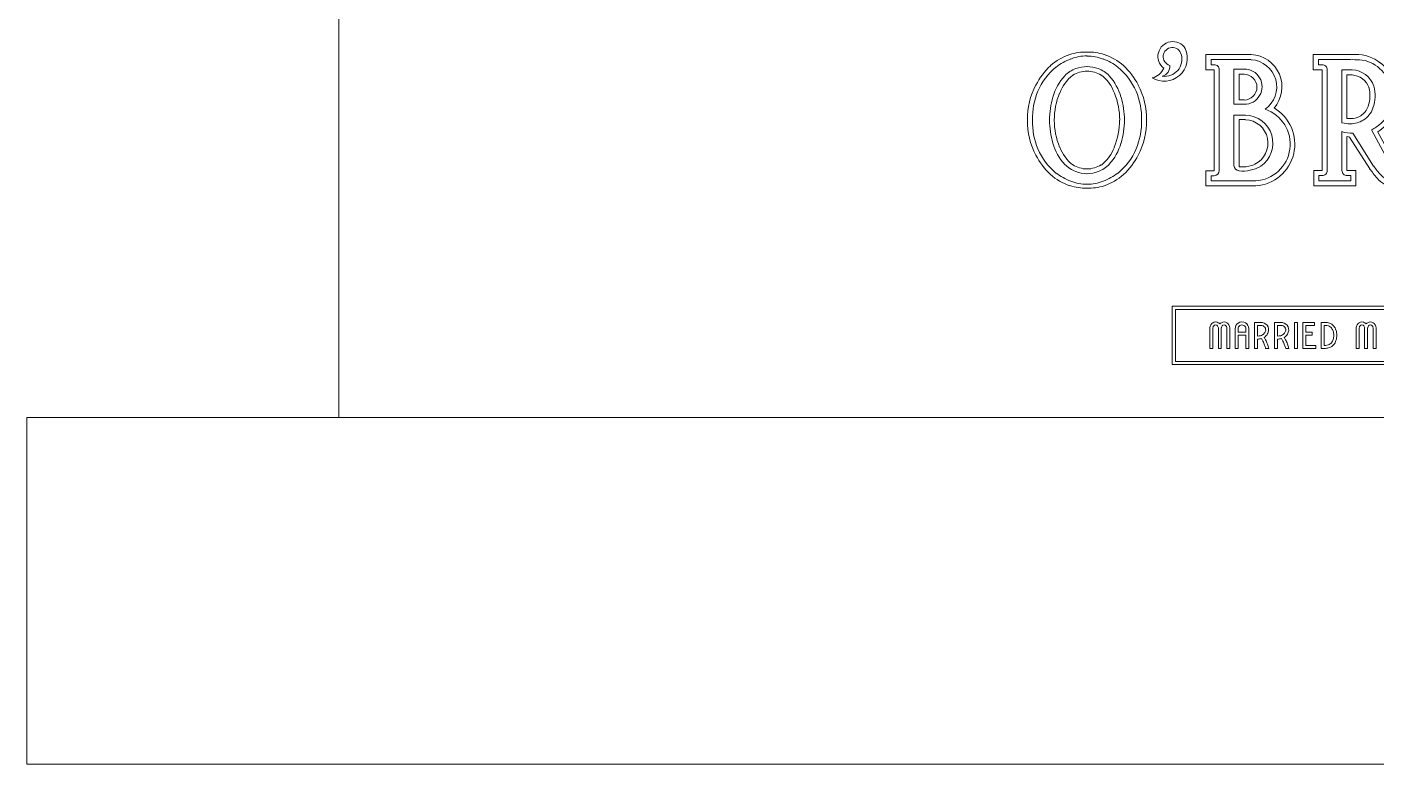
# Model space of a CAD drawing. Header units: inches. Extents: x -39 to 39, y -10 to 72.5.
# Drawn here: x -39 to -0.03, y -10 to 11.28 of the extents above; entities that cross this region are included whole.
import ezdxf

# ---------------------------------------------------------------- set-up
doc = ezdxf.new("R2010")
doc.units = ezdxf.units.IN
doc.header["$MEASUREMENT"] = 0
doc.layers.add('1', color=7, linetype='Continuous')

# ---------------------------------------------------------------- blocks, each defined once
blk = doc.blocks.new('OUTO')
at = {"color": 7, "linetype": 'Continuous', "lineweight": 5}
for centre, radius, start, end in [((0.008, 0.64), 0.469, 108.5444, 131.2681), ((0.006, 0.647), 0.424, 109.2075, 128.0595), ((-0.008, 0.664), 0.441, 88.898, 107.566), ((-0.003, 0.731), 0.342, 89.4313, 112.4128), ((0.008, 0.662), 0.443, 72.4694, 91.0666), ((0.003, 0.73), 0.342, 67.6106, 90.5454), ((-0.006, 0.647), 0.424, 51.9405, 70.7925), ((-0.008, 0.64), 0.469, 48.7319, 71.4556), ((0.102, 0.564), 0.588, 133.3057, 152.8513), ((0.086, 0.569), 0.535, 129.7109, 156.6229), ((0.132, 0.62), 0.428, 137.5301, 164.6329), ((0.091, 0.649), 0.337, 128.289, 159.6193), ((0.002, 0.722), 0.264, 110.9764, 134.7663), ((0.006, 0.699), 0.248, 91.3011, 120.0014), ((0.001, 0.721), 0.264, 90.1939, 110.6559), ((-0.001, 0.721), 0.264, 69.3441, 89.8061), ((-0.006, 0.699), 0.248, 59.9986, 88.6989), ((-0.003, 0.721), 0.265, 45.26, 68.94), ((-0.091, 0.649), 0.338, 20.397, 51.6438), ((-0.131, 0.621), 0.426, 15.3502, 42.5368), ((-0.085, 0.57), 0.533, 23.3193, 50.31), ((-0.106, 0.561), 0.594, 27.2417, 46.6014), ((0.091, 0.56), 0.581, 151.9472, 181.6071), ((0.112, 0.56), 0.562, 156.779, 181.659), ((-0.112, 0.56), 0.562, 358.3409, 23.221), ((-0.089, 0.56), 0.579, 358.3314, 28.0768), ((0.384, 0.534), 0.694, 163.2743, 179.2107), ((0.329, 0.541), 0.599, 157.8699, 179.7574), ((-0.326, 0.541), 0.596, 0.2219, 22.2003), ((-0.395, 0.532), 0.705, 0.9121, 16.6028), ((0.091, 0.527), 0.581, 178.3929, 208.0528), ((0.112, 0.527), 0.562, 178.341, 203.221), ((0.384, 0.553), 0.694, 180.7893, 196.7257), ((0.328, 0.546), 0.598, 180.2243, 202.1484), ((-0.326, 0.546), 0.595, 337.7813, 359.7965), ((-0.395, 0.555), 0.705, 343.3972, 359.0878), ((-0.112, 0.527), 0.562, 336.779, 1.6591), ((-0.089, 0.527), 0.579, 331.9232, 1.6686), ((0.133, 0.467), 0.429, 195.3825, 222.4269), ((-0.132, 0.467), 0.427, 317.5062, 344.6343), ((0.102, 0.523), 0.588, 207.1487, 226.6943), ((0.087, 0.518), 0.536, 203.3949, 230.2436), ((0.091, 0.438), 0.337, 200.3807, 231.7111), ((-0.091, 0.438), 0.338, 308.3561, 339.603), ((-0.086, 0.517), 0.535, 309.7355, 336.6628), ((-0.106, 0.526), 0.594, 313.3987, 332.7583), ((0.003, 0.366), 0.265, 225.3491, 248.9966), ((0.006, 0.388), 0.248, 239.9985, 268.699), ((0.001, 0.364), 0.263, 249.2066, 269.8237), ((-0.006, 0.388), 0.248, 271.301, 300.0015), ((-0.001, 0.364), 0.263, 270.1763, 290.7934), ((-0.003, 0.367), 0.266, 291.0869, 314.6245), ((0.008, 0.447), 0.469, 228.7318, 251.4556), ((0.009, 0.446), 0.43, 232.0847, 250.6482), ((-0.01, 0.415), 0.433, 252.2589, 271.2886), ((-0.002, 0.361), 0.347, 247.7715, 270.3843), ((0.002, 0.362), 0.348, 269.6393, 292.2049), ((0.009, 0.416), 0.435, 268.769, 287.7065), ((-0.009, 0.446), 0.43, 289.3518, 307.9153), ((-0.008, 0.447), 0.469, 288.5444, 311.2682)]:
    blk.add_arc(centre, radius, start, end, dxfattribs=at)
blk = doc.blocks.new('OUTAPOST')
at = {"color": 7, "linetype": 'Continuous', "lineweight": 5}
for centre, radius, start, end in [((-0.073, 1.055), 0.191, 238.9168, 24.0239), ((-0.002, 1.069), 0.122, 31.4652, 233.2686), ((-0.005, 1.067), 0.0753, 14.4058, 253.5691), ((-0.067, 1.045), 0.141, 261.5842, 17.125), ((-0.21, 1.035), 0.149, 284.8731, 334.6402), ((-0.107, 0.984), 0.0811, 283.8185, 7.8387)]:
    blk.add_arc(centre, radius, start, end, dxfattribs=at)
blk = doc.blocks.new('OUTB')
at = {"color": 7, "linetype": 'Continuous', "lineweight": 5}
for p, q in [((0.008, 1.084), (-0.366, 1.084)), ((-0.366, 1.084), (-0.366, 0.958)), ((0.008, 1.042), (-0.324, 1.042)), ((-0.324, 1.042), (-0.324, 1)), ((-0.366, 0.958), (-0.298, 0.958)), ((-0.324, 1), (-0.298, 1)), ((-0.298, 0.958), (-0.298, 0.126)), ((-0.256, 0.958), (-0.256, 0.126)), ((-0.05, 0.963), (-0.135, 0.963)), ((-0.135, 0.963), (-0.135, 0.674)), ((-0.05, 0.921), (-0.092, 0.921)), ((-0.092, 0.921), (-0.092, 0.71)), ((-0.135, 0.674), (-0.05, 0.674)), ((-0.092, 0.71), (-0.05, 0.71)), ((-0.04, 0.584), (-0.135, 0.584)), ((-0.135, 0.584), (-0.135, 0.168)), ((-0.04, 0.547), (-0.092, 0.547)), ((-0.092, 0.547), (-0.092, 0.158)), ((-0.298, 0.126), (-0.366, 0.126)), ((-0.366, 0.126), (-0.366, 0)), ((-0.092, 0.158), (-0.061, 0.158)), ((-0.366, 0), (0.044, 0)), ((-0.298, 0.084), (-0.324, 0.084)), ((-0.324, 0.084), (-0.324, 0.042)), ((-0.324, 0.042), (0.044, 0.042))]:
    blk.add_line(p, q, dxfattribs=at)
for centre, radius, start, end in [((-0.006, 0.818), 0.267, 319.0585, 86.8989), ((-0.007, 0.817), 0.225, 305.227, 86.1821), ((-0.297, 0.959), 0.041, 358.6028, 91.3973), ((-0.048, 0.819), 0.145, 269.0088, 90.9912), ((-0.051, 0.815), 0.106, 270.2716, 89.7284), ((-0.045, 0.353), 0.231, 304.5738, 88.6752), ((0.021, 0.345), 0.346, 273.89, 59.6787), ((0.025, 0.345), 0.304, 273.6754, 71.0972), ((-0.048, 0.353), 0.194, 295.9365, 87.6372), ((-0.299, 0.127), 0.0427, 270.9081, 359.0919), ((-0.088, 0.171), 0.0467, 184.2408, 264.4111), ((-0.062, 0.425), 0.302, 264.0508, 299.3068), ((-0.051, 0.359), 0.201, 267.1622, 295.907)]:
    blk.add_arc(centre, radius, start, end, dxfattribs=at)
blk = doc.blocks.new('OUTR')
at = {"color": 7, "linetype": 'Continuous', "lineweight": 5}
for p, q in [((-0.1, 1.085), (-0.447, 1.085)), ((-0.447, 1.085), (-0.447, 0.958)), ((-0.143, 1.042), (-0.405, 1.042)), ((-0.405, 1.042), (-0.405, 1)), ((-0.447, 0.958), (-0.373, 0.958)), ((-0.405, 1), (-0.373, 1)), ((-0.373, 0.958), (-0.373, 0.127)), ((-0.331, 0.958), (-0.331, 0.127)), ((-0.211, 0.521), (-0.211, 0.958)), ((-0.211, 0.958), (-0.127, 0.958)), ((-0.169, 0.916), (-0.127, 0.916)), ((-0.169, 0.916), (-0.169, 0.556)), ((-0.211, 0.127), (-0.211, 0.448)), ((-0.169, 0.556), (-0.119, 0.556)), ((0.166, 0.218), (0.033, 0.463)), ((0.171, 0.289), (0.084, 0.448)), ((-0.169, 0.127), (-0.169, 0.407)), ((-0.147, 0.402), (0.019, 0.142)), ((-0.12, 0.436), (0.051, 0.164)), ((-0.373, 0.127), (-0.442, 0.127)), ((-0.442, 0.127), (-0.442, 0)), ((-0.095, 0.127), (-0.169, 0.127)), ((-0.095, 0), (-0.095, 0.127)), ((0.448, 0.012), (0.392, 0.129)), ((-0.442, 0), (-0.095, 0)), ((-0.373, 0.085), (-0.4, 0.085)), ((-0.4, 0.085), (-0.4, 0.043)), ((-0.4, 0.043), (-0.137, 0.043)), ((-0.137, 0.085), (-0.169, 0.085)), ((-0.137, 0.043), (-0.137, 0.085)), ((0.394, 0.033), (0.375, 0.078))]:
    blk.add_line(p, q, dxfattribs=at)
for centre, radius, start, end in [((-0.122, 0.348), 0.694, 85.3324, 91.6919), ((-0.095, 0.76), 0.325, 51.4071, 90.8986), ((-0.082, 0.772), 0.269, 47.2078, 86.4784), ((-0.092, 0.739), 0.34, 14.3632, 54.1174), ((-0.373, 0.959), 0.041, 358.6029, 91.3971), ((-0.133, 0.763), 0.195, 17.9323, 88.0212), ((-0.137, 0.757), 0.159, 19.3907, 86.3475), ((-0.084, 0.742), 0.292, 14.789, 50.8337), ((-0.251, 0.745), 0.272, 341.1868, 14.3796), ((-0.233, 0.744), 0.296, 340.0823, 15.4636), ((-0.095, 0.736), 0.304, 341.8892, 15.5069), ((-0.107, 0.738), 0.355, 330.0923, 13.8313), ((-0.141, 0.717), 0.163, 277.7, 301.8344), ((-0.134, 0.703), 0.147, 302.3281, 341.6174), ((-0.138, 0.706), 0.194, 302.1749, 341.0611), ((-0.122, 0.774), 0.387, 302.4709, 326.5239), ((-0.066, 0.725), 0.274, 309.3942, 342.1989), ((-0.126, 0.898), 0.386, 257.4293, 267.9179), ((-0.13, 0.684), 0.249, 251.2712, 272.2903), ((-0.153, 0.76), 0.248, 272.965, 298.6401), ((-0.083, 0.716), 0.278, 294.8137, 313.2781), ((-0.186, 0.277), 0.131, 72.2455, 82.146), ((0.555, 0.447), 0.415, 202.396, 226.102), ((-0.373, 0.126), 0.041, 268.6029, 1.3971), ((-0.169, 0.126), 0.041, 178.6028, 271.3971), ((1.102, 0.927), 1.338, 215.9062, 220.1483), ((0.446, 0.427), 0.474, 213.694, 225.1408), ((0.487, 0.382), 0.361, 207.0969, 232.7885), ((0.34, 0.202), 0.0904, 216.9606, 305.7538), ((0.285, 0.252), 0.279, 222.4645, 256.5689), ((0.29, 0.257), 0.244, 222.9388, 261.378), ((0.296, 0.278), 0.306, 255.8078, 299.745), ((0.298, 0.244), 0.232, 259.0733, 294.6763), ((0.336, 0.177), 0.106, 230.57, 291.2072)]:
    blk.add_arc(centre, radius, start, end, dxfattribs=at)
blk = doc.blocks.new('VMM')
at = {"color": 7, "linetype": 'Continuous', "lineweight": 5}
for p, q in [((-0.381, 0), (-0.381, 0.787)), ((-0.266, 0), (-0.266, 0.787)), ((-0.058, 0.787), (-0.058, 0)), ((0.057, 0.787), (0.057, 0)), ((0.265, 0), (0.265, 0.787)), ((0.38, 0.787), (0.38, 0)), ((-0.381, 0), (-0.266, 0)), ((-0.058, 0), (0.057, 0)), ((0.265, 0), (0.38, 0))]:
    blk.add_line(p, q, dxfattribs=at)
for centre, radius, start, end in [((-0.157, 0.791), 0.224, 118.5226, 181.0815), ((-0.157, 0.791), 0.109, 117.2285, 182.188), ((-0.161, 0.81), 0.205, 60.1014, 119.8986), ((-0.162, 0.81), 0.0904, 60.1349, 119.8651), ((-0.166, 0.791), 0.109, 357.812, 62.7715), ((-0.164, 0.794), 0.221, 41.9031, 61.5614), ((0.166, 0.791), 0.223, 118.4957, 137.9462), ((0.167, 0.791), 0.109, 117.2557, 182.0765), ((0.162, 0.81), 0.205, 60.1014, 119.8986), ((0.162, 0.81), 0.0904, 60.1347, 119.8653), ((0.157, 0.791), 0.109, 357.7007, 62.7981), ((0.157, 0.791), 0.223, 358.8628, 61.4906)]:
    blk.add_arc(centre, radius, start, end, dxfattribs=at)
blk = doc.blocks.new('VMA')
at = {"color": 7, "linetype": 'Continuous', "lineweight": 5}
for p, q in [((-0.266, 0), (-0.266, 0.758)), ((-0.151, 0.617), (-0.151, 0.754)), ((0.15, 0.617), (-0.151, 0.617)), ((0.15, 0.754), (0.15, 0.617)), ((0.265, 0.758), (0.265, 0)), ((-0.266, 0), (-0.151, 0)), ((-0.151, 0), (-0.151, 0.502)), ((-0.151, 0.502), (0.15, 0.502)), ((0.15, 0.502), (0.15, 0)), ((0.15, 0), (0.265, 0))]:
    blk.add_line(p, q, dxfattribs=at)
for centre, radius, start, end in [((0, 0.749), 0.266, 123.3619, 178.137), ((0, 0.749), 0.15, 123.3353, 178.1697), ((0, 0.749), 0.266, 59.8179, 123.3777), ((0, 0.75), 0.15, 59.808, 123.4448), ((0, 0.749), 0.151, 1.8143, 59.8173), ((0, 0.749), 0.266, 1.8906, 59.808)]:
    blk.add_arc(centre, radius, start, end, dxfattribs=at)
blk = doc.blocks.new('VMR')
at = {"color": 7, "linetype": 'Continuous', "lineweight": 5}
for p, q in [((-0.273, 0), (-0.273, 1)), ((-0.273, 1), (-0.033, 1)), ((-0.031, 0.885), (-0.158, 0.885)), ((-0.158, 0.885), (-0.158, 0.472)), ((-0.273, 0), (-0.158, 0)), ((-0.158, 0), (-0.158, 0.357)), ((0.155, 0), (0.273, 0))]:
    blk.add_line(p, q, dxfattribs=at)
for centre, radius, start, end in [((-0.111, 0.745), 0.27, 285.734, 316.6038), ((-0.027, 0.689), 0.311, 40.1122, 91.1557), ((-0.027, 0.689), 0.196, 40.1463, 91.1517), ((-0.116, 0.752), 0.278, 316.2167, 340.8458), ((-0.009, 0.716), 0.166, 340.7434, 37.0725), ((-0.117, 0.753), 0.394, 316.2509, 340.7895), ((-0.009, 0.715), 0.28, 340.7357, 38.398), ((-0.167, 1.124), 0.652, 270.732, 281.3944), ((-0.166, 1.101), 0.744, 270.5723, 282.4291), ((-1.319, -0.425), 1.538, 27.1552, 31.3499), ((-1.208, -0.36), 1.409, 20.2301, 26.8592), ((-0.109, 0.742), 0.381, 303.0969, 316.5486), ((-1.291, -0.409), 1.62, 27.0788, 30.8957), ((-1.233, -0.368), 1.435, 14.8752, 20.2022), ((-1.232, -0.371), 1.551, 20.2974, 26.8085), ((-1.237, -0.369), 1.555, 13.7329, 20.1689)]:
    blk.add_arc(centre, radius, start, end, dxfattribs=at)
blk = doc.blocks.new('VMI')
at = {"color": 7, "linetype": 'Continuous', "lineweight": 5}
for p, q in [((-0.057, 0), (-0.057, 1)), ((-0.057, 1), (0.058, 1)), ((0.058, 1), (0.058, 0)), ((0.058, 0), (-0.057, 0))]:
    blk.add_line(p, q, dxfattribs=at)
blk = doc.blocks.new('VME')
at = {"color": 7, "linetype": 'Continuous', "lineweight": 5}
for p, q in [((-0.25, 0), (-0.25, 1)), ((-0.25, 1), (0.198, 1)), ((0.198, 0.885), (-0.135, 0.885)), ((-0.135, 0.885), (-0.135, 0.617)), ((-0.135, 0.617), (0.115, 0.617)), ((0.115, 0.617), (0.115, 0.502)), ((0.198, 1), (0.198, 0.885)), ((0.25, 0), (-0.25, 0)), ((0.115, 0.502), (-0.135, 0.502)), ((-0.135, 0.502), (-0.135, 0.115)), ((-0.135, 0.115), (0.25, 0.115)), ((0.25, 0.115), (0.25, 0))]:
    blk.add_line(p, q, dxfattribs=at)
blk = doc.blocks.new('VMD')
at = {"color": 7, "linetype": 'Continuous', "lineweight": 5}
for p, q in [((-0.301, 0), (-0.301, 1)), ((-0.301, 1), (-0.132, 1)), ((-0.135, 0.885), (-0.186, 0.885)), ((-0.186, 0.885), (-0.186, 0.115)), ((-0.132, 0), (-0.301, 0)), ((-0.186, 0.115), (-0.135, 0.115))]:
    blk.add_line(p, q, dxfattribs=at)
for centre, radius, start, end in [((-0.141, 0.552), 0.333, 69.1303, 88.8599), ((-0.14, 0.557), 0.443, 69.3923, 88.9292), ((-0.109, 0.618), 0.26, 39.4956, 70.5944), ((-0.109, 0.618), 0.375, 39.4898, 70.6335), ((-0.151, 0.564), 0.328, 18.0819, 42.1168), ((-0.347, 0.501), 0.533, 0.4385, 18.0114), ((-0.149, 0.565), 0.44, 18.0083, 41.521), ((-0.326, 0.505), 0.627, 359.9336, 18.1468), ((-0.14, 0.443), 0.328, 270.9593, 290.5947), ((-0.141, 0.443), 0.444, 271.0728, 290.6071), ((-0.112, 0.389), 0.268, 289.0467, 320.0202), ((-0.109, 0.382), 0.375, 289.3665, 320.5102), ((-0.167, 0.443), 0.345, 319.01, 341.6468), ((-0.346, 0.499), 0.532, 341.9711, 0.5621), ((-0.149, 0.436), 0.44, 318.4796, 341.991), ((-0.312, 0.491), 0.612, 341.714, 1.1394)]:
    blk.add_arc(centre, radius, start, end, dxfattribs=at)

msp = doc.modelspace()

# ---------------------------------------------------------------- linework, layer by layer
at = {"color": 7, "linetype": 'Continuous', "lineweight": 5}
for p, q in [((-30, 28.5), (-30, 0)), ((-5.942, 3.219), (5.942, 3.219)), ((-5.942, 1.531), (-5.942, 3.219)), ((-5.848, 3.125), (5.848, 3.125)), ((-5.848, 3.125), (-5.848, 1.625)), ((5.848, 1.625), (-5.848, 1.625)), ((5.942, 1.531), (-5.942, 1.531)), ((-30, 0), (30, 0))]:
    msp.add_line(p, q, dxfattribs=at)
at = {"layer": '1', "color": 7, "linetype": 'Continuous', "lineweight": 5}
for p, q in [((-30, 0), (-39, 0)), ((-39, 0), (-39, -10)), ((-39, -10), (39, -10))]:
    msp.add_line(p, q, dxfattribs=at)

# ---------------------------------------------------------------- block references
at = {"layer": '1', "color": 7, "linetype": 'Continuous', "lineweight": 0}
for name, p, xscale, yscale in [('OUTO', (-8.398, 6.688), 3.5, 3.5), ('OUTAPOST', (-5.917, 6.688), 3.5, 3.5), ('OUTB', (-3.684, 6.688), 3.5, 3.5), ('OUTR', (-0.302, 6.688), 3.5, 3.5), ('VMM', (-4.563, 2), 0.75, 0.75), ('VMA', (-3.923, 2), 0.75, 0.75), ('VMR', (-3.357, 2), 0.75, 0.75), ('VMR', (-2.778, 2), 0.75, 0.75), ('VMI', (-2.368, 2), 0.75, 0.75), ('VME', (-1.982, 2), 0.75, 0.75), ('VMD', (-1.412, 2), 0.75, 0.75), ('VMM', (-0.339, 2), 0.75, 0.75)]:
    msp.add_blockref(name, p, dxfattribs=dict(at, xscale=xscale, yscale=yscale))

doc.saveas('drawing.dxf')
